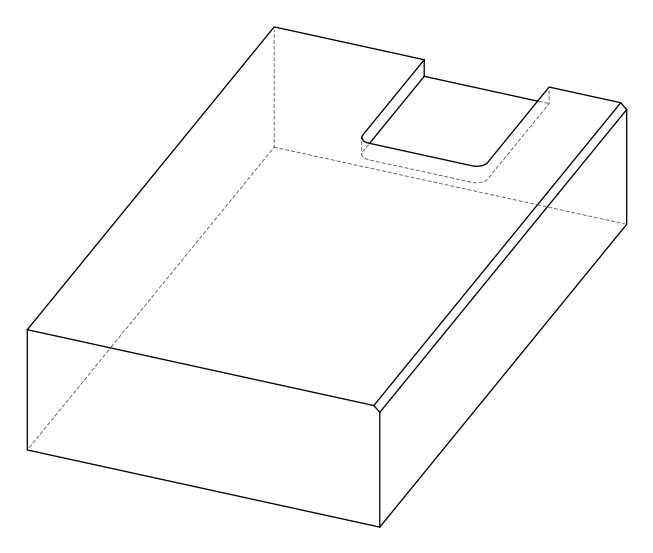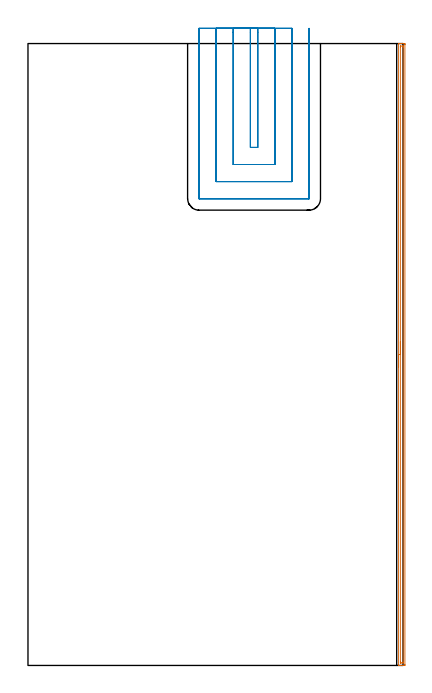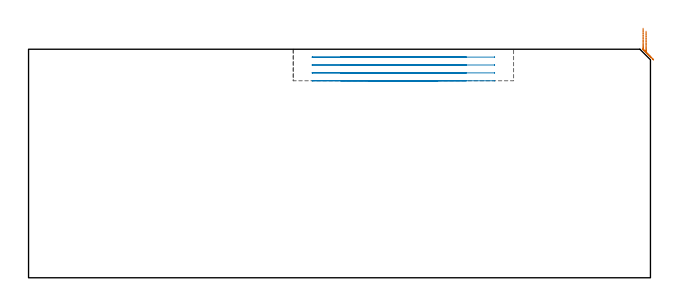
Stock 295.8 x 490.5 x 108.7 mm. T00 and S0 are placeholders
(PLAN: 2 operations, 1 tool changes, 19.2 min)
(1 AREA_MILL | FG_CHAMFER_SURFACE | UGT0205_001 | 8.03 min | 6131 mm3)
(2 MILL_SLOT | SLOT_PARTIAL_RECTANGULAR | UGT0201_100 | Follow Part, ap 4.5, ae 75% | 11.22 min | 206051 mm3)
(TOOL UGT0205_001 | Chamfer Mill 20 x 3 x 45 deg. | D20 FL50 Z2)
(TOOL UGT0201_100 | End Mill 18 mm | D18 FL22 Z2)
(OP 1 AREA_MILL)
G17 G21 G94 G90
T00 M6
G54
G17 G0 G90 X292.3 Y235.25 S1061 M3
G43 Z118.7 H0
G94 G1 Y235.288 Z117.828 F250.
Y235.402 Z116.963
Y235.591 Z116.112
Y235.853 Z115.28
Y236.187 Z114.474
Y236.59 Z113.7
Y237.058 Z112.964
Y237.59 Z112.272
Y238.179 Z111.629
Y238.822 Z111.039
Y239.514 Z110.508
Y240.25 Z110.04
Y241.024 Z109.637
Y241.83 Z109.303
Y242.662 Z109.041
Y243.514 Z108.852
Y244.378 Z108.738
Y245.25 Z108.7
Y490.315
X292.303 Y490.49 Z108.688
X292.431 Y490.498 Z108.561
X292.565 Y490.5 Z108.434
X292.769 Z108.231
X293.492 Z107.503
X294.726 Z106.271
X296.108 Z104.887
X296.725 Z104.271
X296.98 Y490.497 Z104.016
X297.293 Y490.49 Z103.703
X297.298 Y490.193 Z103.7
X297.3 Y489.867
Y489.539
Y0.633
X297.298 Y0.307
X297.293 Y0.01 Z103.703
X296.98 Y0. Z104.016
X295.236 Z105.758
X293.854 Z107.142
X293.492 Z107.503
X292.565 Z108.434
X292.432 Z108.56
X292.402 Y0.001 Z108.59
X292.303 Y0.01 Z108.688
X292.3 Y0.185 Z108.7
Y245.25
X293.714 Z107.286
X293.715 Y487.85 Z107.285
X293.716 Y488.079 Z107.284
X293.72 Y488.411 Z107.28
X293.721 Y488.485 Z107.279
X293.816 Y488.491 Z107.184
X293.955 Y488.498 Z107.045
X295.236 Y488.5 Z105.764
X295.699 Y488.498 Z105.301
X295.845 Y488.493 Z105.155
X295.874 Y488.491 Z105.126
X295.879 Y488.439 Z105.121
X295.883 Y488.31 Z105.117
X295.885 Y488.079 Z105.115
X295.886 Y487.412 Z105.114
X295.885 Y2.65 Z105.115
X295.884 Y2.421 Z105.116
X295.88 Y2.089 Z105.12
X295.879 Y2.015 Z105.121
X295.784 Y2.009 Z105.216
X295.645 Y2.002 Z105.355
X294.364 Y2. Z106.636
X293.901 Y2.002 Z107.099
X293.755 Y2.007 Z107.245
X293.726 Y2.009 Z107.274
X293.721 Y2.061 Z107.279
X293.717 Y2.19 Z107.283
X293.715 Y2.421 Z107.285
X293.714 Y3.088 Z107.286
Y245.25
Y246.122 Z107.324
Y246.986 Z107.438
Y247.838 Z107.626
Y248.67 Z107.889
Y249.476 Z108.223
Y250.25 Z108.625
Y250.986 Z109.094
Y251.678 Z109.625
Y252.321 Z110.215
Y252.91 Z110.858
Y253.442 Z111.55
Y253.91 Z112.286
Y254.313 Z113.06
Y254.647 Z113.866
Y254.909 Z114.698
Y255.098 Z115.549
Y255.212 Z116.414
Y255.25 Z117.286
G0 Z118.7
M5
M2
(OP 2 MILL_SLOT)
G17 G21 G94 G90
T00 M6
G54
G17 G0 G90 X175.4 Y502.5 S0 M3
G43 Z118.7 H0
Z104.95
G94 G1 Y499.5 F250.
Y408.6 F500.
X181.2
Y499.5
Y502.5 F250.
X161.9
Y499.5
Y395.1 F500.
X194.7
Y499.5
Y502.5 F250.
X148.4
Y499.5
Y381.6 F500.
X208.2
Y499.5
Y502.5 F250.
X134.9
Y499.5
Y368.2 F500.
X134.905 Y368.145
X134.945 Y368.105
X135. Y368.1
X221.6
X221.655 Y368.105
X221.695 Y368.145
X221.7 Y368.2
Y499.5
Y502.5 F250.
G0 X175.4 Z101.2
G1 Y499.5
Y408.6 F500.
X181.2
Y499.5
Y502.5 F250.
X161.9
Y499.5
Y395.1 F500.
X194.7
Y499.5
Y502.5 F250.
X148.4
Y499.5
Y381.6 F500.
X208.2
Y499.5
Y502.5 F250.
X134.9
Y499.5
Y368.2 F500.
X134.905 Y368.145
X134.945 Y368.105
X135. Y368.1
X221.6
X221.655 Y368.105
X221.695 Y368.145
X221.7 Y368.2
Y499.5
Y502.5 F250.
G0 X175.4 Z97.45
G1 Y499.5
Y408.6 F500.
X181.2
Y499.5
Y502.5 F250.
X161.9
Y499.5
Y395.1 F500.
X194.7
Y499.5
Y502.5 F250.
X148.4
Y499.5
Y381.6 F500.
X208.2
Y499.5
Y502.5 F250.
X134.9
Y499.5
Y368.2 F500.
X134.905 Y368.145
X134.945 Y368.105
X135. Y368.1
X221.6
X221.655 Y368.105
X221.695 Y368.145
X221.7 Y368.2
Y499.5
Y502.5 F250.
G0 X175.4 Z93.7
G1 Y499.5
Y408.6 F500.
X181.2
Y499.5
Y502.5 F250.
X161.9
Y499.5
Y395.1 F500.
X194.7
Y499.5
Y502.5 F250.
X148.4
Y499.5
Y381.6 F500.
X208.2
Y499.5
Y502.5 F250.
X134.9
Y499.5
Y368.2 F500.
X134.905 Y368.145
X134.945 Y368.105
X135. Y368.1
X221.6
X221.655 Y368.105
X221.695 Y368.145
X221.7 Y368.2
Y499.5
Y502.5 F250.
G0 Z118.7
M5
M2
